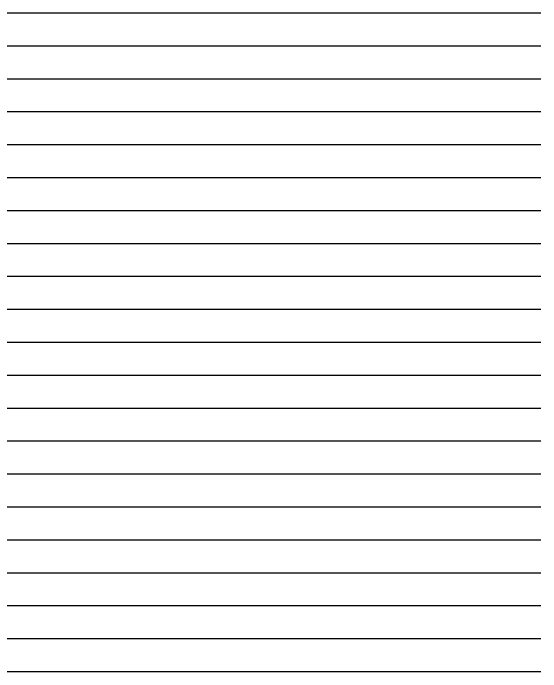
# Model space of a CAD drawing. Extents: x 0 to 2037025, y -2738621 to 0.
# Drawn here: x 1043014 to 1054001, y -1236313 to -1222589 of the extents above; entities that cross this region are included whole.
import ezdxf

# ---------------------------------------------------------------- set-up
doc = ezdxf.new("R2010")
doc.units = 0
doc.header["$LTSCALE"] = 10
doc.header["$MEASUREMENT"] = 0

msp = doc.modelspace()

# ---------------------------------------------------------------- linework, layer by layer
at = {"layer": 'Defpoints', "color": 251}
for p, q in [((1054001.1, -1222588.8), (954025, -1222588.8)), ((1054001.1, -1223275), (954025, -1223275)), ((1054001.1, -1223961.2), (954025, -1223961.2)), ((1054001.1, -1224647.4), (954025, -1224647.4)), ((1054001.1, -1225333.6), (954025, -1225333.6)), ((1054001.1, -1226019.8), (954025, -1226019.8)), ((1054001.1, -1226706), (954025, -1226706)), ((1054001.1, -1227392.2), (954025, -1227392.2)), ((1054001.1, -1228078.4), (954025, -1228078.4)), ((1054001.1, -1228764.6), (954025, -1228764.6)), ((1054001.1, -1229450.8), (954025, -1229450.8)), ((1054001.1, -1230137), (954025, -1230137)), ((1054001.1, -1230823.2), (954025, -1230823.2)), ((1054001.1, -1231509.4), (954025, -1231509.4)), ((1054001.1, -1232195.6), (954025, -1232195.6)), ((1054001.1, -1232881.8), (954025, -1232881.8)), ((1054001.1, -1233568), (954025, -1233568)), ((1054001.1, -1234254.3), (954025, -1234254.3)), ((1054001.1, -1234940.5), (954025, -1234940.5)), ((1054001.1, -1235626.7), (954025, -1235626.7)), ((1054001.1, -1236312.9), (954025, -1236312.9))]:
    msp.add_line(p, q, dxfattribs=at)

doc.saveas('drawing.dxf')
